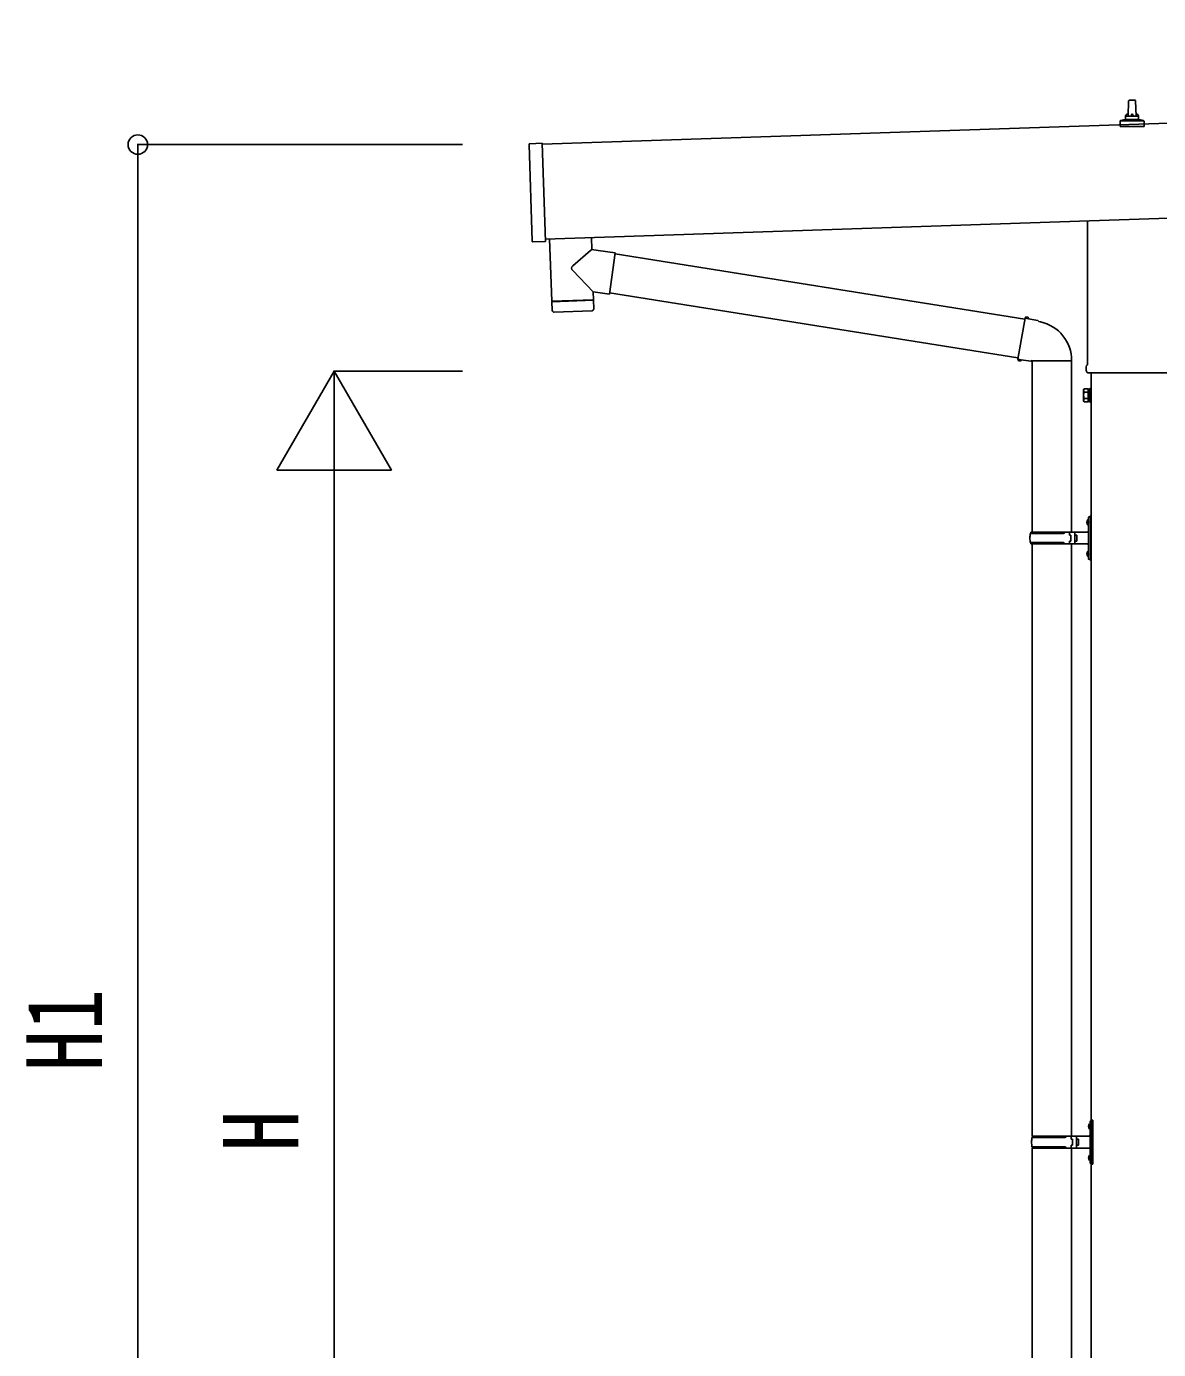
# Model space of a CAD drawing. Units: millimetres, scale not verified. Extents: x -14718 to 14718, y -10395 to 10395.
# Drawn here: x -5339 to -3610, y -1347 to 674 of the extents above; entities that cross this region are included whole.
import ezdxf
from ezdxf.enums import TextEntityAlignment as Align

# ---------------------------------------------------------------- set-up
doc = ezdxf.new("R2010")
doc.units = ezdxf.units.MM
doc.header["$LTSCALE"] = 40
for name, color, linetype in [('0-4_YKK_13', 4, 'Continuous'), ('0-5_YKK_A1', 4, 'Continuous'), ('0-6_YKK_D', 6, 'Continuous')]:
    doc.layers.add(name, color=color, linetype=linetype)
doc.styles.add('ＭＳ ゴシック', font='')
doc.styles.get('ＭＳ ゴシック').set_extended_font_data('MS Gothic')

msp = doc.modelspace()

# ---------------------------------------------------------------- linework, layer by layer
at = {"layer": '0-4_YKK_13'}
for p, q in [((-3656.69, 536.76), (-3655.96, 560.29)), ((-3654.96, 561.26), (-3646.42, 561.26)), ((-3645.42, 560.29), (-3644.69, 536.76)), ((-3668.94, 521.26), (-3668.94, 528.97)), ((-3668.56, 529.76), (-3632.82, 529.76)), ((-3668.18, 529.95), (-3661.45, 531.58)), ((-3661.07, 531.76), (-3640.31, 531.76)), ((-3660.69, 532.55), (-3660.69, 536.76)), ((-3659.69, 536.76), (-3641.69, 536.76)), ((-3640.69, 532.55), (-3640.69, 536.76)), ((-3633.2, 529.95), (-3639.93, 531.58)), ((-3632.44, 521.26), (-3632.44, 528.97)), ((-3632.44, 521.26), (-3668.94, 521.26)), ((-4566.9, 345.8), (-4571.83, 493.72)), ((-4551.87, 495.38), (-4570.86, 494.75)), ((-3718.99, 157.27), (-3718.99, 376.78)), ((-4476.41, 351.4), (-4475.8, 333.21)), ((-4440.2, 328.15), (-4449.16, 265.09)), ((-4440.46, 326.33), (-3814.56, 226.67)), ((-4473.64, 268.57), (-4505.14, 301.08)), ((-4473.64, 268.57), (-4449.16, 265.09)), ((-4473.64, 268.57), (-4473.24, 256.56)), ((-4448.9, 266.92), (-3824.98, 167.58)), ((-4537.18, 253.43), (-4536.51, 240.39)), ((-4532.71, 254.58), (-4532.66, 253.58)), ((-4477.74, 256.41), (-4477.73, 255.41)), ((-4475.9, 239.46), (-4533.41, 237.54)), ((-3814.24, 228.49), (-3819.77, 197.13)), ((-3814.24, 228.49), (-3813.1, 230.47)), ((-3813.1, 230.47), (-3809.53, 229.85)), ((-3809.53, 229.85), (-3809.12, 227.5)), ((-3794.6, 224.67), (-3792.92, 223.05)), ((-3792.92, 223.05), (-3790.8, 222.6)), ((-3825.3, 165.76), (-3819.77, 197.13)), ((-3825.3, 165.76), (-3824.9, 163.51)), ((-3825.3, 165.76), (-3820.15, 164.94)), ((-3824.9, 163.51), (-3821.34, 162.88)), ((-3821.34, 162.88), (-3820.15, 164.94)), ((-3820.15, 164.94), (-3805.54, 162.63)), ((-3805.54, 162.63), (-3803.34, 163.61)), ((-3743.04, 163.22), (-3804.23, 163.22)), ((-3803.19, 163.22), (-3803.19, -98.5)), ((-3743.19, 163.22), (-3743.19, -98.5)), ((-3720.69, 148.5), (-3720.69, 154)), ((-3582.75, 145), (-3718.63, 145)), ((-3724.69, 119), (-3723.93, 120.31)), ((-3724.69, 119), (-3724.69, 102)), ((-3724.69, 102), (-3723.93, 100.69)), ((-3717.69, 115.41), (-3723.93, 115.41)), ((-3717.69, 105.59), (-3723.93, 105.59)), ((-3715.19, 101.3), (-3717.69, 101.3)), ((-3717.69, 100.69), (-3723.93, 100.69)), ((-3718.22, -79.35), (-3717.59, -79.35)), ((-3718.22, -79.35), (-3718.22, -87.65)), ((-3717.59, -79.35), (-3717.59, -87.65)), ((-3717.59, -79.35), (-3717.19, -79.75)), ((-3717.19, -75.5), (-3714.19, -74)), ((-3717.19, -75.5), (-3717.19, -107.5)), ((-3717.19, -79.75), (-3717.19, -87.25)), ((-3714.19, -74), (-3714.19, -107.5)), ((-3714.19, -74), (-3713.19, -74)), ((-3713.19, -74), (-3713.19, -107.5)), ((-3806.19, -100.5), (-3755.86, -100.5)), ((-3805.19, -98.5), (-3719.19, -98.5)), ((-3805.19, -98.5), (-3805.19, -100.5)), ((-3746.19, -98.5), (-3746.19, -103)), ((-3738.19, -98.5), (-3738.19, -107.5)), ((-3719.49, -81.35), (-3717.45, -82.35)), ((-3718.22, -87.65), (-3717.59, -87.65)), ((-3717.59, -87.65), (-3717.19, -87.25)), ((-3717.45, -82.35), (-3716.84, -83.5)), ((-3806.19, -114.5), (-3755.86, -114.5)), ((-3805.19, -116.5), (-3805.19, -114.5)), ((-3805.19, -116.5), (-3719.19, -116.5)), ((-3803.19, -116.5), (-3803.19, -1021)), ((-3746.19, -103), (-3744.19, -103)), ((-3746.19, -116.5), (-3746.19, -112)), ((-3746.19, -112), (-3744.19, -112)), ((-3744.19, -103), (-3744.19, -107.5)), ((-3744.19, -112), (-3744.19, -107.5)), ((-3743.19, -116.5), (-3743.19, -1021)), ((-3738.19, -103), (-3735.19, -103)), ((-3738.19, -116.5), (-3738.19, -107.5)), ((-3738.19, -112), (-3735.19, -112)), ((-3735.19, -103), (-3735.19, -107.5)), ((-3735.19, -112), (-3735.19, -107.5)), ((-3717.19, -139.5), (-3717.19, -107.5)), ((-3714.19, -141), (-3714.19, -107.5)), ((-3713.19, -141), (-3713.19, -107.5)), ((-3719.49, -129.35), (-3717.45, -130.35)), ((-3718.22, -127.35), (-3717.59, -127.35)), ((-3718.22, -127.35), (-3718.22, -135.65)), ((-3718.22, -135.65), (-3717.59, -135.65)), ((-3717.59, -127.35), (-3717.59, -135.65)), ((-3717.59, -127.35), (-3717.19, -127.75)), ((-3717.59, -135.65), (-3717.19, -135.25)), ((-3717.45, -130.35), (-3716.84, -131.5)), ((-3717.19, -127.75), (-3717.19, -135.25)), ((-3717.19, -139.5), (-3714.19, -141)), ((-3714.19, -141), (-3713.19, -141)), ((-3716.99, -1003.85), (-3714.95, -1004.85)), ((-3715.72, -1001.85), (-3715.09, -1001.85)), ((-3715.72, -1001.85), (-3715.72, -1010.15)), ((-3715.72, -1010.15), (-3715.09, -1010.15)), ((-3715.09, -1001.85), (-3715.09, -1010.15)), ((-3715.09, -1001.85), (-3714.69, -1002.25)), ((-3715.09, -1010.15), (-3714.69, -1009.75)), ((-3714.95, -1004.85), (-3714.34, -1006)), ((-3714.69, -998), (-3711.69, -996.5)), ((-3714.69, -998), (-3714.69, -1030)), ((-3714.69, -1002.25), (-3714.69, -1009.75)), ((-3711.69, -996.5), (-3711.69, -1030)), ((-3711.69, -996.5), (-3710.69, -996.5)), ((-3710.69, -996.5), (-3710.69, -1030)), ((-3803.69, -1023), (-3753.36, -1023)), ((-3802.69, -1021), (-3716.69, -1021)), ((-3802.69, -1021), (-3802.69, -1023)), ((-3743.69, -1021), (-3743.69, -1025.5)), ((-3743.69, -1025.5), (-3741.69, -1025.5)), ((-3741.69, -1025.5), (-3741.69, -1030)), ((-3741.69, -1034.5), (-3741.69, -1030)), ((-3735.69, -1021), (-3735.69, -1030)), ((-3735.69, -1025.5), (-3732.69, -1025.5)), ((-3735.69, -1039), (-3735.69, -1030)), ((-3732.69, -1025.5), (-3732.69, -1030)), ((-3732.69, -1034.5), (-3732.69, -1030)), ((-3714.69, -1062), (-3714.69, -1030)), ((-3711.69, -1063.5), (-3711.69, -1030)), ((-3710.69, -1063.5), (-3710.69, -1030)), ((-3803.69, -1037), (-3753.36, -1037)), ((-3803.19, -1038.99), (-3803.19, -1971)), ((-3802.69, -1039), (-3802.69, -1037)), ((-3802.69, -1039), (-3716.69, -1039)), ((-3743.69, -1039), (-3743.69, -1034.5)), ((-3743.69, -1034.5), (-3741.69, -1034.5)), ((-3743.19, -1038.99), (-3743.19, -1971)), ((-3735.69, -1034.5), (-3732.69, -1034.5)), ((-3715.72, -1049.85), (-3715.09, -1049.85)), ((-3715.72, -1049.85), (-3715.72, -1058.15)), ((-3715.09, -1049.85), (-3715.09, -1058.15)), ((-3715.09, -1049.85), (-3714.69, -1050.25)), ((-3714.69, -1050.25), (-3714.69, -1057.75)), ((-3716.99, -1051.85), (-3714.95, -1052.85)), ((-3715.72, -1058.15), (-3715.09, -1058.15)), ((-3715.09, -1058.15), (-3714.69, -1057.75)), ((-3714.95, -1052.85), (-3714.34, -1054)), ((-3714.69, -1062), (-3711.69, -1063.5)), ((-3711.69, -1063.5), (-3710.69, -1063.5))]:
    msp.add_line(p, q, dxfattribs=at)
for points in [[(-4551.87, 495.38), (-4546.88, 345.46), (-4565.86, 344.83)], [(-4540.37, 349.27), (-4537.21, 254.43), (-4473.24, 256.56)], [(-4475.8, 333.21), (-4477.89, 331.45), (-4505.1, 308.41)], [(-4440.2, 328.15), (-4466.11, 331.84), (-4475.8, 333.21)], [(-4473, 242.51), (-4473.21, 255.56), (-4537.18, 253.43)], [(-3814.24, 228.49), (-3809.12, 227.5), (-3794.6, 224.67)], [(-3717.69, 100.69), (-3717.69, 120.31), (-3723.93, 120.31)], [(-3717.69, 101.3), (-3717.69, 119.7), (-3715.19, 119.7)], [(-3719.49, -85.65), (-3717.45, -84.65), (-3716.84, -83.5)], [(-3719.49, -133.65), (-3717.45, -132.65), (-3716.84, -131.5)], [(-3716.99, -1008.15), (-3714.95, -1007.15), (-3714.34, -1006)], [(-3716.99, -1056.15), (-3714.95, -1055.15), (-3714.34, -1054)]]:
    msp.add_lwpolyline(points, dxfattribs=at)
msp.add_lwpolyline([(-3715.19, 100), (-3715.19, 121), (-3713.19, 121), (-3713.19, 100)], close=True, dxfattribs=at)
for centre, radius, start, end in [((-3654.96, 560.26), 1, 90, 178.60509), ((-3646.42, 560.26), 1, 1.39491, 90), ((-3667.94, 528.97), 1, 103.62699, 180), ((-3661.69, 532.55), 1, 283.62699, 0), ((-3656.6, 536.13), 4.13, 90, 171.17633), ((-3659.69, 535.76), 1, 90, 180), ((-3647.36, 536.76), 4.83, 133.60282, 180), ((-3654.02, 536.76), 4.83, 0, 46.39718), ((-3644.78, 536.13), 4.13, 8.82367, 90), ((-3641.69, 535.76), 1, 0, 90), ((-3639.69, 532.55), 1, 180, 256.37301), ((-3633.44, 528.97), 1, 0, 76.37301), ((-4570.83, 493.75), 1, 91.90915, 181.90915), ((-4565.9, 345.83), 1, 181.90915, 271.90915), ((-4501.72, 304.73), 5, 132.56466, 226.88314), ((-4476, 242.46), 3, 271.90915, 0.90915), ((-4533.52, 240.54), 3, 182.90915, 271.95747), ((-3803.34, 163.61), 60.3, 359.62495, 78), ((-3716.69, 154), 4, 125.09963, 180), ((-3716.69, 148.5), 4, 180, 194.47751), ((-3716.69, 148.5), 4, 194.47751, 241.04498), ((-3720.35, 117.86), 4.34, 145.61575, 214.38425), ((-3708.45, 110.5), 16.24, 162.41205, 197.58795), ((-3720.35, 103.14), 4.34, 145.61575, 214.38425), ((-3713.89, -83.5), 6, 136.21765, 223.78235), ((-3757.44, -107.5), 49.25, 171.82876, 180.00002), ((-3755.86, -98.5), 2, 270, 359.99998), ((-3719.19, -96.5), 2, 270, 359.99998), ((-3757.44, -107.5), 49.25, 180.00002, 188.17127), ((-3755.86, -116.5), 2, 0.00005, 90.00004), ((-3719.19, -118.5), 2, 0.00005, 90.00004), ((-3713.89, -131.5), 6, 136.21765, 223.78235), ((-3711.39, -1006), 6, 136.21765, 223.78235), ((-3754.94, -1030), 49.25, 171.82876, 180.00002), ((-3754.94, -1030), 49.25, 180.00002, 188.17127), ((-3753.36, -1021), 2, 270, 359.99998), ((-3716.69, -1019), 2, 270, 359.99998), ((-3753.36, -1039), 2, 0.00005, 90.00004), ((-3711.39, -1054), 6, 136.21765, 223.78235), ((-3716.69, -1041), 2, 0.00005, 90.00004)]:
    msp.add_arc(centre, radius, start, end, dxfattribs=at)
at = {"layer": '0-5_YKK_A1'}
for p, q in [((840.18, 673.81), (-4551.83, 494.1)), ((-4547, 349.18), (845.01, 528.92)), ((-3713.19, 145), (-3713.19, -2652.5))]:
    msp.add_line(p, q, dxfattribs=at)
at = {"layer": '0-6_YKK_D'}
for p, q in [((-4673.33, 493.45), (-5170.29, 493.45)), ((-5169.29, -2152.5), (-5169.29, 493.45)), ((-4869.29, 147.5), (-4956.79, -4.05)), ((-4673.33, 147.5), (-4870.29, 147.5)), ((-4869.29, 147.5), (-4781.79, -4.05)), ((-4869.29, 147.5), (-4869.29, -155.61)), ((-4956.79, -4.05), (-4781.79, -4.05)), ((-4869.29, -1977.5), (-4869.29, -27.5))]:
    msp.add_line(p, q, dxfattribs=at)
msp.add_circle((-5169.29, 493.45), 14.88, dxfattribs=at)

# ---------------------------------------------------------------- texts
at = {"layer": '0-6_YKK_D', "style": 'ＭＳ ゴシック', "width": 0.8}
for s, p in [('H1', (-5189.29, -921.93)), ('H', (-4889.29, -1044.5))]:
    msp.add_text(s, height=115.5, rotation=90, dxfattribs=at).set_placement(p, align=Align.BOTTOM_LEFT)

doc.saveas('drawing.dxf')
